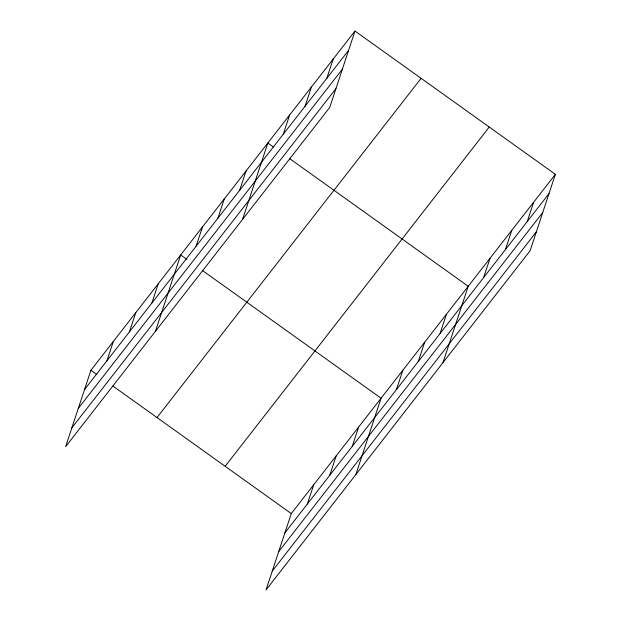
<?xml version="1.0" encoding="UTF-8"?>
<svg xmlns="http://www.w3.org/2000/svg" width="621" height="621" viewBox="0 0 621 621"><rect width="100%" height="100%" fill="white"/><g stroke="black" fill="none" stroke-linecap="round" stroke-linejoin="round"><path stroke-width="0.93" d="M354.979 31.05L90.891 370.295L65.624 446.678L329.72 107.433L354.979 31.05L555.376 174.322L530.109 250.705L266.021 589.95L291.28 513.567L555.376 174.322M106.952 360.754L113.34 341.457M129.401 331.925L135.782 312.619M151.85 303.087L158.231 283.781M155.421 331.335L180.68 254.952L186.975 259.454M196.089 246.265L202.469 226.96M217.87 218.274L224.259 198.976M239.659 190.29L246.04 170.985M242.57 219.384L267.83 143.001L273.341 146.936M283.238 134.315L289.619 115.009M305.02 106.323L311.408 87.025M326.809 78.339L333.198 59.034M307.348 504.027L313.729 484.729M329.79 475.197L336.178 455.892M352.239 446.359L358.627 427.062M355.81 474.607L381.069 398.224L202.725 270.709M396.477 389.538L402.858 370.232M418.267 361.546L424.648 342.249M440.048 333.562L446.437 314.257M442.959 362.656L468.226 286.273L289.875 158.759M483.627 277.587L490.008 258.289M505.416 249.603L511.797 230.298M527.206 221.612L533.586 202.314M84.503 389.592L348.598 50.348M78.277 408.432L342.365 69.187M71.857 427.838L335.945 88.601M157.02 417.568L421.108 78.331M225.151 466.286L489.247 127.041M284.899 532.865L548.987 193.628M278.666 551.704L542.762 212.46M272.246 571.11L536.342 231.874M90.891 370.295L96.402 374.23M112.929 386.052L291.28 513.567"/></g></svg>
